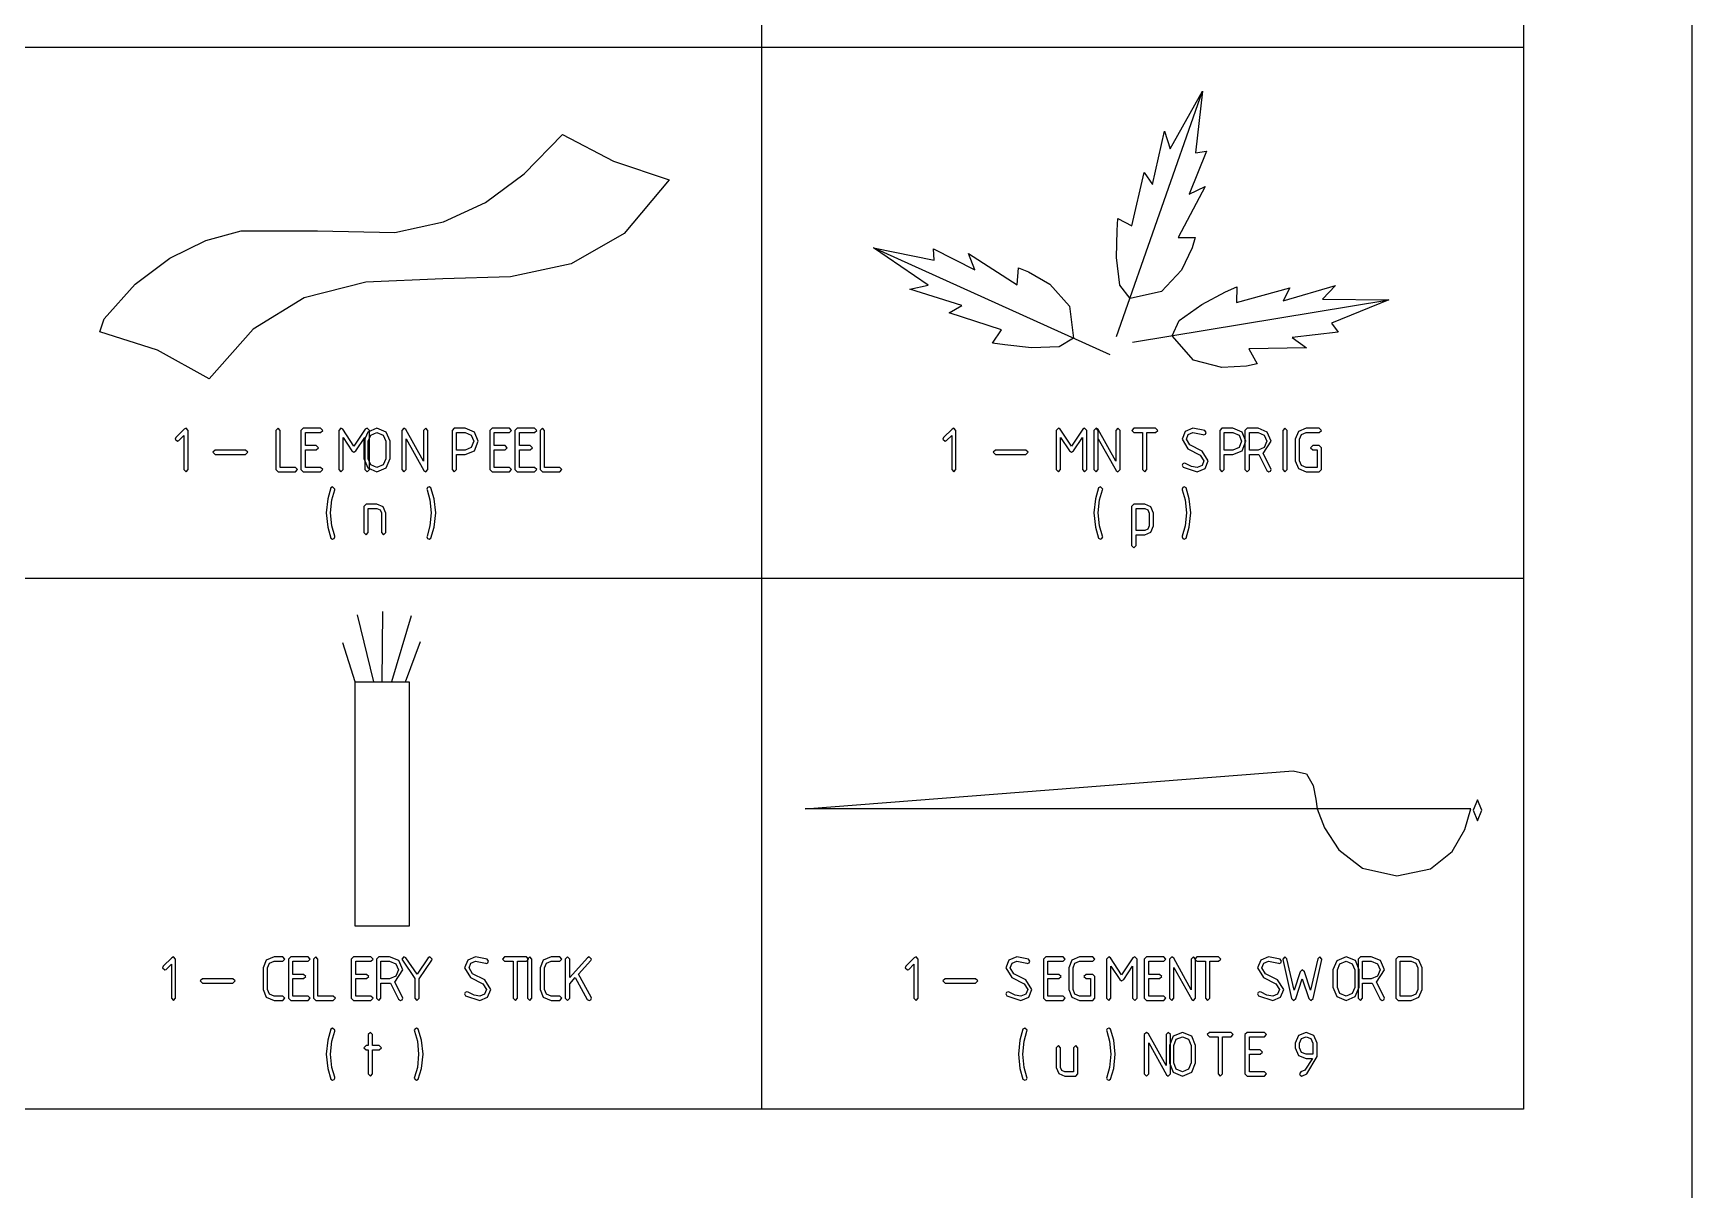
# Model space of a CAD drawing. Header units: metres. Extents: x 0 to 16.5, y 0 to 11.5.
# Drawn here: x 14.681 to 16.512, y 8.944 to 10.22 of the extents above; entities that cross this region are included whole.
import ezdxf

# ---------------------------------------------------------------- set-up
doc = ezdxf.new("R2010")
doc.units = ezdxf.units.M

msp = doc.modelspace()

# ---------------------------------------------------------------- linework, layer by layer
for points in [[(0.0104, 11.5461), (16.5118, 11.5461), (16.5118, 0.0104), (0.0104, 0.0104), (0.0104, 11.5461)], [(12.9629, 11.3761), (16.3261, 11.3761), (16.3261, 9.0329), (12.9629, 9.0329), (12.9629, 11.3761)], [(14.8478, 9.7385), (14.8501, 9.7361), (14.8525, 9.7385), (14.8525, 9.7818), (14.8501, 9.7842), (14.8482, 9.7832), (14.8388, 9.7738), (14.8381, 9.7721), (14.8406, 9.7698), (14.8422, 9.7705), (14.8478, 9.776), (14.8478, 9.7385)], [(14.9492, 9.7385), (14.9517, 9.7361), (14.9708, 9.7361), (14.9732, 9.7385), (14.9708, 9.7409), (14.954, 9.7409), (14.954, 9.7818), (14.9517, 9.7842), (14.9492, 9.7818), (14.9492, 9.7385)], [(14.9794, 9.7361), (14.9986, 9.7361), (15.001, 9.7385), (14.9986, 9.7409), (14.9818, 9.7409), (14.9818, 9.7602), (14.9938, 9.7602), (14.9962, 9.7626), (14.9938, 9.765), (14.9818, 9.765), (14.9818, 9.7794), (14.9986, 9.7794), (15.001, 9.7818), (14.9986, 9.7842), (14.9794, 9.7842), (14.9769, 9.7818), (14.9769, 9.7385), (14.9794, 9.7361)], [(15.0479, 9.783), (15.0354, 9.7645), (15.0232, 9.783), (15.0211, 9.7842), (15.0186, 9.7818), (15.0186, 9.7385), (15.0211, 9.7361), (15.0235, 9.7385), (15.0235, 9.774), (15.0332, 9.7592), (15.0354, 9.7577), (15.0376, 9.7592), (15.0475, 9.774), (15.0475, 9.7385), (15.0499, 9.7361), (15.0524, 9.7385), (15.0524, 9.7818), (15.0499, 9.7842), (15.0479, 9.783)], [(15.0753, 9.7698), (15.0711, 9.78), (15.0608, 9.7842), (15.0507, 9.7799), (15.0464, 9.7698), (15.0464, 9.7506), (15.0507, 9.7403), (15.0608, 9.7361), (15.071, 9.7403), (15.0753, 9.7506), (15.0753, 9.7698)], [(15.0676, 9.7437), (15.0608, 9.7409), (15.054, 9.7437), (15.0512, 9.7505), (15.0512, 9.7698), (15.054, 9.7766), (15.0608, 9.7794), (15.0676, 9.7766), (15.0706, 9.7698), (15.0706, 9.7505), (15.0676, 9.7437)], [(15.0928, 9.7828), (15.0906, 9.7842), (15.0881, 9.7818), (15.0881, 9.7385), (15.0906, 9.7361), (15.0929, 9.7385), (15.0929, 9.7726), (15.1126, 9.7374), (15.1146, 9.7361), (15.1169, 9.7385), (15.1169, 9.7818), (15.1146, 9.7842), (15.1122, 9.7818), (15.1122, 9.7478), (15.0928, 9.7828)], [(15.1436, 9.7818), (15.1436, 9.7385), (15.1461, 9.7361), (15.1485, 9.7385), (15.1485, 9.7553), (15.1581, 9.7553), (15.1685, 9.7594), (15.1725, 9.7698), (15.1683, 9.78), (15.1581, 9.7842), (15.1461, 9.7842), (15.1436, 9.7818)], [(15.1581, 9.7794), (15.1649, 9.7766), (15.1678, 9.7698), (15.1649, 9.763), (15.1581, 9.7601), (15.1485, 9.7601), (15.1485, 9.7794), (15.1581, 9.7794)], [(15.1878, 9.7361), (15.2069, 9.7361), (15.2093, 9.7385), (15.2069, 9.7409), (15.1901, 9.7409), (15.1901, 9.7602), (15.2021, 9.7602), (15.2046, 9.7626), (15.2021, 9.765), (15.1901, 9.765), (15.1901, 9.7794), (15.2069, 9.7794), (15.2093, 9.7818), (15.2069, 9.7842), (15.1878, 9.7842), (15.1853, 9.7818), (15.1853, 9.7385), (15.1878, 9.7361)], [(15.2156, 9.7361), (15.2347, 9.7361), (15.2371, 9.7385), (15.2347, 9.7409), (15.2179, 9.7409), (15.2179, 9.7602), (15.2299, 9.7602), (15.2324, 9.7626), (15.2299, 9.765), (15.2179, 9.765), (15.2179, 9.7794), (15.2347, 9.7794), (15.2371, 9.7818), (15.2347, 9.7842), (15.2156, 9.7842), (15.2131, 9.7818), (15.2131, 9.7385), (15.2156, 9.7361)], [(15.2408, 9.7385), (15.2433, 9.7361), (15.2625, 9.7361), (15.2649, 9.7385), (15.2625, 9.7409), (15.2457, 9.7409), (15.2457, 9.7818), (15.2433, 9.7842), (15.2408, 9.7818), (15.2408, 9.7385)], [(15.695, 9.7385), (15.6974, 9.7361), (15.6997, 9.7385), (15.6997, 9.7818), (15.6974, 9.7842), (15.6954, 9.7832), (15.686, 9.7738), (15.6853, 9.7721), (15.6878, 9.7698), (15.6894, 9.7705), (15.695, 9.776), (15.695, 9.7385)], [(15.8396, 9.783), (15.8271, 9.7645), (15.8149, 9.783), (15.8128, 9.7842), (15.8103, 9.7818), (15.8103, 9.7385), (15.8128, 9.7361), (15.8151, 9.7385), (15.8151, 9.774), (15.8249, 9.7592), (15.8271, 9.7577), (15.8293, 9.7592), (15.8392, 9.774), (15.8392, 9.7385), (15.8415, 9.7361), (15.844, 9.7385), (15.844, 9.7818), (15.8415, 9.7842), (15.8396, 9.783)], [(15.8568, 9.7385), (15.8568, 9.7818), (15.8544, 9.7842), (15.8519, 9.7818), (15.8519, 9.7385), (15.8544, 9.7361), (15.8568, 9.7385)], [(15.8567, 9.7828), (15.8544, 9.7842), (15.8519, 9.7818), (15.8519, 9.7385), (15.8544, 9.7361), (15.8568, 9.7385), (15.8568, 9.7726), (15.8765, 9.7374), (15.8785, 9.7361), (15.8808, 9.7385), (15.8808, 9.7818), (15.8785, 9.7842), (15.8761, 9.7818), (15.8761, 9.7478), (15.8567, 9.7828)], [(15.8961, 9.7794), (15.9057, 9.7794), (15.9057, 9.7385), (15.9081, 9.7361), (15.9104, 9.7385), (15.9104, 9.7794), (15.9201, 9.7794), (15.9225, 9.7818), (15.9201, 9.7842), (15.8961, 9.7842), (15.8937, 9.7818), (15.8961, 9.7794)], [(15.9714, 9.7588), (15.9579, 9.7657), (15.954, 9.7722), (15.9561, 9.7772), (15.9612, 9.7794), (15.9722, 9.7772), (15.9732, 9.777), (15.975, 9.7776), (15.9757, 9.7794), (15.9742, 9.7816), (15.9612, 9.7842), (15.9526, 9.7807), (15.9492, 9.7722), (15.9557, 9.7614), (15.9693, 9.7545), (15.9733, 9.7481), (15.9713, 9.7429), (15.966, 9.7409), (15.9596, 9.7419), (15.9531, 9.7453), (15.9517, 9.7457), (15.95, 9.745), (15.9492, 9.7433), (15.9503, 9.7413), (15.966, 9.7361), (15.9746, 9.7396), (15.9781, 9.7481), (15.9714, 9.7588)], [(15.9908, 9.7818), (15.9908, 9.7385), (15.9933, 9.7361), (15.9957, 9.7385), (15.9957, 9.7553), (16.0053, 9.7553), (16.0157, 9.7594), (16.0197, 9.7698), (16.0156, 9.78), (16.0053, 9.7842), (15.9933, 9.7842), (15.9908, 9.7818)], [(16.0053, 9.7794), (16.0121, 9.7766), (16.015, 9.7698), (16.0121, 9.763), (16.0053, 9.7601), (15.9957, 9.7601), (15.9957, 9.7794), (16.0053, 9.7794)], [(16.0475, 9.7698), (16.0433, 9.78), (16.0331, 9.7842), (16.0211, 9.7842), (16.0186, 9.7818), (16.0186, 9.7385), (16.0211, 9.7361), (16.0235, 9.7385), (16.0235, 9.7553), (16.0331, 9.7553), (16.034, 9.7553), (16.0429, 9.7375), (16.0451, 9.7361), (16.0468, 9.7369), (16.0475, 9.7385), (16.0472, 9.7396), (16.0389, 9.7564), (16.0475, 9.7698)], [(16.0331, 9.7794), (16.0399, 9.7766), (16.0428, 9.7698), (16.0399, 9.763), (16.0331, 9.7601), (16.0235, 9.7601), (16.0235, 9.7794), (16.0331, 9.7794)], [(16.0651, 9.7385), (16.0651, 9.7818), (16.0628, 9.7842), (16.0603, 9.7818), (16.0603, 9.7385), (16.0628, 9.7361), (16.0651, 9.7385)], [(16.0811, 9.7429), (16.079, 9.7481), (16.079, 9.7722), (16.0811, 9.7774), (16.0862, 9.7794), (16.1007, 9.7794), (16.1031, 9.7818), (16.1007, 9.7842), (16.0862, 9.7842), (16.0776, 9.7807), (16.0742, 9.7722), (16.0742, 9.7481), (16.0776, 9.7396), (16.0862, 9.7361), (16.1007, 9.7361), (16.1031, 9.7385), (16.1031, 9.7626), (16.1007, 9.765), (16.0935, 9.765), (16.091, 9.7626), (16.0935, 9.7602), (16.0983, 9.7602), (16.0983, 9.7409), (16.0862, 9.7409), (16.0811, 9.7429)], [(14.9182, 9.7577), (14.9157, 9.7601), (14.8822, 9.7601), (14.8797, 9.7577), (14.8822, 9.7553), (14.9157, 9.7553), (14.9182, 9.7577)], [(15.7793, 9.7577), (15.7768, 9.7601), (15.7433, 9.7601), (15.7408, 9.7577), (15.7433, 9.7553), (15.7768, 9.7553), (15.7793, 9.7577)], [(15.011, 9.7051), (15.0142, 9.7163), (15.0144, 9.7171), (15.0119, 9.7195), (15.0099, 9.7184), (15.0064, 9.7064), (15.0047, 9.6907), (15.0064, 9.675), (15.0099, 9.663), (15.0119, 9.6619), (15.0136, 9.6626), (15.0144, 9.6643), (15.0142, 9.6652), (15.011, 9.6763), (15.0096, 9.6907), (15.011, 9.7051)], [(15.1193, 9.6763), (15.1161, 9.6652), (15.1158, 9.6643), (15.1167, 9.6626), (15.1183, 9.6619), (15.1203, 9.663), (15.1239, 9.675), (15.1256, 9.6907), (15.1239, 9.7064), (15.1203, 9.7184), (15.1183, 9.7195), (15.1167, 9.7188), (15.1158, 9.7171), (15.1161, 9.7163), (15.1193, 9.7051), (15.1207, 9.6907), (15.1193, 9.6763)], [(15.8582, 9.7051), (15.8614, 9.7163), (15.8617, 9.7171), (15.8592, 9.7195), (15.8571, 9.7184), (15.8536, 9.7064), (15.8519, 9.6907), (15.8536, 9.675), (15.8571, 9.663), (15.8592, 9.6619), (15.8608, 9.6626), (15.8617, 9.6643), (15.8614, 9.6652), (15.8582, 9.6763), (15.8568, 9.6907), (15.8582, 9.7051)], [(15.9526, 9.6763), (15.9494, 9.6652), (15.9492, 9.6643), (15.95, 9.6626), (15.9517, 9.6619), (15.9536, 9.663), (15.9572, 9.675), (15.9589, 9.6907), (15.9572, 9.7064), (15.9536, 9.7184), (15.9517, 9.7195), (15.95, 9.7188), (15.9492, 9.7171), (15.9494, 9.7163), (15.9526, 9.7051), (15.954, 9.6907), (15.9526, 9.6763)], [(15.0489, 9.6667), (15.0512, 9.6691), (15.0512, 9.6955), (15.0608, 9.6955), (15.0643, 9.6941), (15.0657, 9.6907), (15.0657, 9.6691), (15.0681, 9.6667), (15.0704, 9.6691), (15.0704, 9.6906), (15.0676, 9.6975), (15.0608, 9.7003), (15.0489, 9.7003), (15.0464, 9.6979), (15.0464, 9.6691), (15.0489, 9.6667)], [(15.8936, 9.6547), (15.8961, 9.6523), (15.8985, 9.6547), (15.8985, 9.6667), (15.9081, 9.6667), (15.9149, 9.6695), (15.9176, 9.6763), (15.9176, 9.6906), (15.9149, 9.6975), (15.9081, 9.7003), (15.8961, 9.7003), (15.8936, 9.6979), (15.8936, 9.6547)], [(15.9081, 9.6955), (15.9115, 9.6941), (15.9129, 9.6906), (15.9129, 9.6763), (15.9115, 9.6729), (15.9081, 9.6714), (15.8985, 9.6714), (15.8985, 9.6955), (15.9081, 9.6955)], [(15.0965, 9.2346), (15.0368, 9.2346), (15.0368, 9.5043), (15.0965, 9.5043), (15.0965, 9.2346)], [(16.0719, 9.4061), (16.0865, 9.4027), (16.0938, 9.39), (16.0967, 9.3749), (16.0982, 9.3642), (16.1064, 9.3434), (16.1224, 9.3191), (16.1483, 9.2988), (16.1863, 9.2904), (16.2235, 9.2981), (16.2475, 9.3171), (16.2613, 9.3413), (16.2681, 9.3642), (15.5332, 9.3642)], [(16.2751, 9.3743), (16.2706, 9.3626), (16.2751, 9.3508), (16.2799, 9.3626), (16.2751, 9.3743)], [(14.8339, 9.1552), (14.8362, 9.1528), (14.8386, 9.1552), (14.8386, 9.1985), (14.8362, 9.2009), (14.8343, 9.1999), (14.8249, 9.1905), (14.8242, 9.1888), (14.8267, 9.1864), (14.8283, 9.1871), (14.8339, 9.1927), (14.8339, 9.1552)], [(14.9474, 9.2009), (14.9387, 9.1974), (14.9353, 9.1889), (14.9353, 9.1648), (14.9387, 9.1563), (14.9474, 9.1528), (14.9569, 9.1528), (14.9593, 9.1552), (14.9569, 9.1576), (14.9474, 9.1576), (14.9422, 9.1596), (14.9401, 9.1648), (14.9401, 9.1889), (14.9422, 9.194), (14.9474, 9.1961), (14.9569, 9.1961), (14.9593, 9.1985), (14.9569, 9.2009), (14.9474, 9.2009)], [(14.9656, 9.1528), (14.9847, 9.1528), (14.9871, 9.1552), (14.9847, 9.1576), (14.9679, 9.1576), (14.9679, 9.1769), (14.9799, 9.1769), (14.9824, 9.1792), (14.9799, 9.1816), (14.9679, 9.1816), (14.9679, 9.1961), (14.9847, 9.1961), (14.9871, 9.1985), (14.9847, 9.2009), (14.9656, 9.2009), (14.9631, 9.1985), (14.9631, 9.1552), (14.9656, 9.1528)], [(14.9908, 9.1552), (14.9933, 9.1528), (15.0125, 9.1528), (15.0149, 9.1552), (15.0125, 9.1576), (14.9957, 9.1576), (14.9957, 9.1985), (14.9933, 9.2009), (14.9908, 9.1985), (14.9908, 9.1552)], [(15.035, 9.1528), (15.0542, 9.1528), (15.0565, 9.1552), (15.0542, 9.1576), (15.0374, 9.1576), (15.0374, 9.1769), (15.0493, 9.1769), (15.0518, 9.1792), (15.0493, 9.1816), (15.0374, 9.1816), (15.0374, 9.1961), (15.0542, 9.1961), (15.0565, 9.1985), (15.0542, 9.2009), (15.035, 9.2009), (15.0325, 9.1985), (15.0325, 9.1552), (15.035, 9.1528)], [(15.0892, 9.1864), (15.085, 9.1967), (15.0747, 9.2009), (15.0628, 9.2009), (15.0603, 9.1985), (15.0603, 9.1552), (15.0628, 9.1528), (15.0651, 9.1552), (15.0651, 9.172), (15.0747, 9.172), (15.0757, 9.172), (15.0846, 9.1541), (15.0868, 9.1528), (15.0885, 9.1535), (15.0892, 9.1552), (15.0889, 9.1563), (15.0806, 9.1731), (15.0892, 9.1864)], [(15.0747, 9.1961), (15.0815, 9.1933), (15.0844, 9.1865), (15.0815, 9.1796), (15.0747, 9.1768), (15.0651, 9.1768), (15.0651, 9.1961), (15.0747, 9.1961)], [(15.1214, 9.1971), (15.1218, 9.1985), (15.1193, 9.2009), (15.1174, 9.1998), (15.105, 9.1817), (15.0925, 9.1998), (15.0906, 9.2009), (15.0882, 9.1985), (15.0888, 9.1971), (15.1025, 9.1769), (15.1025, 9.1552), (15.1049, 9.1528), (15.1074, 9.1552), (15.1074, 9.1767), (15.1214, 9.1971)], [(15.1797, 9.1755), (15.1662, 9.1823), (15.1624, 9.1889), (15.1644, 9.1939), (15.1696, 9.1961), (15.1806, 9.1938), (15.1815, 9.1936), (15.1833, 9.1943), (15.184, 9.196), (15.1825, 9.1982), (15.1696, 9.2009), (15.161, 9.1974), (15.1575, 9.1889), (15.164, 9.1781), (15.1776, 9.1712), (15.1817, 9.1648), (15.1796, 9.1596), (15.1743, 9.1576), (15.1679, 9.1586), (15.1614, 9.1619), (15.16, 9.1624), (15.1583, 9.1616), (15.1575, 9.16), (15.1586, 9.158), (15.1743, 9.1528), (15.1829, 9.1563), (15.1864, 9.1648), (15.1797, 9.1755)], [(15.2017, 9.1961), (15.2112, 9.1961), (15.2112, 9.1552), (15.2136, 9.1528), (15.216, 9.1552), (15.216, 9.1961), (15.2257, 9.1961), (15.2281, 9.1985), (15.2257, 9.2009), (15.2017, 9.2009), (15.1993, 9.1985), (15.2017, 9.1961)], [(15.2318, 9.1552), (15.2318, 9.1985), (15.2294, 9.2009), (15.2269, 9.1985), (15.2269, 9.1552), (15.2294, 9.1528), (15.2318, 9.1552)], [(15.2529, 9.2009), (15.2443, 9.1974), (15.2408, 9.1889), (15.2408, 9.1648), (15.2443, 9.1563), (15.2529, 9.1528), (15.2625, 9.1528), (15.2649, 9.1552), (15.2625, 9.1576), (15.2529, 9.1576), (15.2478, 9.1596), (15.2457, 9.1648), (15.2457, 9.1889), (15.2478, 9.194), (15.2529, 9.1961), (15.2625, 9.1961), (15.2649, 9.1985), (15.2625, 9.2009), (15.2529, 9.2009)], [(15.2929, 9.154), (15.2951, 9.1528), (15.2968, 9.1535), (15.2975, 9.1552), (15.2971, 9.1564), (15.2831, 9.1817), (15.2968, 9.1968), (15.2975, 9.1985), (15.2951, 9.2009), (15.2932, 9.2), (15.2735, 9.1782), (15.2735, 9.1985), (15.2711, 9.2009), (15.2686, 9.1985), (15.2686, 9.1552), (15.2711, 9.1528), (15.2735, 9.1552), (15.2735, 9.1711), (15.2796, 9.178), (15.2929, 9.154)], [(15.6533, 9.1552), (15.6557, 9.1528), (15.6581, 9.1552), (15.6581, 9.1985), (15.6557, 9.2009), (15.6537, 9.1999), (15.6443, 9.1905), (15.6436, 9.1888), (15.6461, 9.1864), (15.6478, 9.1871), (15.6533, 9.1927), (15.6533, 9.1552)], [(15.7769, 9.1755), (15.7635, 9.1823), (15.7596, 9.1889), (15.7617, 9.1939), (15.7668, 9.1961), (15.7778, 9.1938), (15.7787, 9.1936), (15.7806, 9.1943), (15.7813, 9.196), (15.7797, 9.1982), (15.7668, 9.2009), (15.7582, 9.1974), (15.7547, 9.1889), (15.7613, 9.1781), (15.7749, 9.1712), (15.7789, 9.1648), (15.7768, 9.1596), (15.7715, 9.1576), (15.7651, 9.1586), (15.7586, 9.1619), (15.7572, 9.1624), (15.7556, 9.1616), (15.7547, 9.16), (15.7558, 9.158), (15.7715, 9.1528), (15.7801, 9.1563), (15.7836, 9.1648), (15.7769, 9.1755)], [(15.7989, 9.1528), (15.8181, 9.1528), (15.8204, 9.1552), (15.8181, 9.1576), (15.8012, 9.1576), (15.8012, 9.1769), (15.8132, 9.1769), (15.8157, 9.1792), (15.8132, 9.1816), (15.8012, 9.1816), (15.8012, 9.1961), (15.8181, 9.1961), (15.8204, 9.1985), (15.8181, 9.2009), (15.7989, 9.2009), (15.7964, 9.1985), (15.7964, 9.1552), (15.7989, 9.1528)], [(15.8311, 9.1596), (15.829, 9.1648), (15.829, 9.1889), (15.8311, 9.194), (15.8362, 9.1961), (15.8507, 9.1961), (15.8531, 9.1985), (15.8507, 9.2009), (15.8362, 9.2009), (15.8276, 9.1974), (15.8242, 9.1889), (15.8242, 9.1648), (15.8276, 9.1563), (15.8362, 9.1528), (15.8507, 9.1528), (15.8531, 9.1552), (15.8531, 9.1792), (15.8507, 9.1816), (15.8435, 9.1816), (15.841, 9.1792), (15.8435, 9.1769), (15.8483, 9.1769), (15.8483, 9.1576), (15.8362, 9.1576), (15.8311, 9.1596)], [(15.8951, 9.1997), (15.8826, 9.1812), (15.8704, 9.1997), (15.8683, 9.2009), (15.8658, 9.1985), (15.8658, 9.1552), (15.8683, 9.1528), (15.8707, 9.1552), (15.8707, 9.1906), (15.8804, 9.1759), (15.8826, 9.1744), (15.8849, 9.1759), (15.8947, 9.1906), (15.8947, 9.1552), (15.8971, 9.1528), (15.8996, 9.1552), (15.8996, 9.1985), (15.8971, 9.2009), (15.8951, 9.1997)], [(15.91, 9.1528), (15.9292, 9.1528), (15.9315, 9.1552), (15.9292, 9.1576), (15.9124, 9.1576), (15.9124, 9.1769), (15.9243, 9.1769), (15.9268, 9.1792), (15.9243, 9.1816), (15.9124, 9.1816), (15.9124, 9.1961), (15.9292, 9.1961), (15.9315, 9.1985), (15.9292, 9.2009), (15.91, 9.2009), (15.9075, 9.1985), (15.9075, 9.1552), (15.91, 9.1528)], [(15.94, 9.1994), (15.9378, 9.2009), (15.9353, 9.1985), (15.9353, 9.1552), (15.9378, 9.1528), (15.9401, 9.1552), (15.9401, 9.1893), (15.9599, 9.154), (15.9618, 9.1528), (15.9642, 9.1552), (15.9642, 9.1985), (15.9618, 9.2009), (15.9594, 9.1985), (15.9594, 9.1645), (15.94, 9.1994)], [(15.9656, 9.1961), (15.9751, 9.1961), (15.9751, 9.1552), (15.9775, 9.1528), (15.9799, 9.1552), (15.9799, 9.1961), (15.9896, 9.1961), (15.9919, 9.1985), (15.9896, 9.2009), (15.9656, 9.2009), (15.9632, 9.1985), (15.9656, 9.1961)], [(16.0547, 9.1755), (16.0412, 9.1823), (16.0374, 9.1889), (16.0394, 9.1939), (16.0446, 9.1961), (16.0556, 9.1938), (16.0565, 9.1936), (16.0583, 9.1943), (16.059, 9.196), (16.0575, 9.1982), (16.0446, 9.2009), (16.036, 9.1974), (16.0325, 9.1889), (16.039, 9.1781), (16.0526, 9.1712), (16.0567, 9.1648), (16.0546, 9.1596), (16.0493, 9.1576), (16.0429, 9.1586), (16.0364, 9.1619), (16.035, 9.1624), (16.0333, 9.1616), (16.0325, 9.16), (16.0336, 9.158), (16.0493, 9.1528), (16.0579, 9.1563), (16.0614, 9.1648), (16.0547, 9.1755)], [(16.0843, 9.1844), (16.0819, 9.1864), (16.0796, 9.1844), (16.0728, 9.1641), (16.065, 9.1989), (16.0628, 9.2009), (16.0603, 9.1984), (16.0604, 9.1979), (16.07, 9.1548), (16.0724, 9.1528), (16.0747, 9.1548), (16.0819, 9.1765), (16.0892, 9.1548), (16.0915, 9.1528), (16.094, 9.1548), (16.1035, 9.1979), (16.1036, 9.1984), (16.1013, 9.2009), (16.0989, 9.1989), (16.0911, 9.1641), (16.0843, 9.1844)], [(16.1447, 9.1865), (16.1406, 9.1967), (16.1303, 9.2009), (16.1201, 9.1966), (16.1158, 9.1865), (16.1158, 9.1673), (16.1201, 9.157), (16.1303, 9.1528), (16.1404, 9.157), (16.1447, 9.1673), (16.1447, 9.1865)], [(16.1371, 9.1603), (16.1303, 9.1576), (16.1235, 9.1603), (16.1207, 9.1671), (16.1207, 9.1865), (16.1235, 9.1933), (16.1303, 9.1961), (16.1371, 9.1933), (16.14, 9.1865), (16.14, 9.1671), (16.1371, 9.1603)], [(16.1725, 9.1864), (16.1683, 9.1967), (16.1581, 9.2009), (16.1461, 9.2009), (16.1436, 9.1985), (16.1436, 9.1552), (16.1461, 9.1528), (16.1485, 9.1552), (16.1485, 9.172), (16.1581, 9.172), (16.159, 9.172), (16.1679, 9.1541), (16.1701, 9.1528), (16.1718, 9.1535), (16.1725, 9.1552), (16.1722, 9.1563), (16.1639, 9.1731), (16.1725, 9.1864)], [(16.1581, 9.1961), (16.1649, 9.1933), (16.1678, 9.1865), (16.1649, 9.1796), (16.1581, 9.1768), (16.1485, 9.1768), (16.1485, 9.1961), (16.1581, 9.1961)], [(16.1853, 9.1552), (16.1878, 9.1528), (16.2021, 9.1528), (16.2107, 9.1563), (16.2142, 9.1648), (16.2142, 9.1889), (16.2107, 9.1974), (16.2021, 9.2009), (16.1878, 9.2009), (16.1853, 9.1985), (16.1853, 9.1552)], [(16.2021, 9.1961), (16.2074, 9.194), (16.2094, 9.1889), (16.2094, 9.1648), (16.2074, 9.1596), (16.2021, 9.1576), (16.1901, 9.1576), (16.1901, 9.1961), (16.2021, 9.1961)], [(14.9043, 9.1744), (14.9018, 9.1768), (14.8683, 9.1768), (14.8658, 9.1744), (14.8683, 9.172), (14.9018, 9.172), (14.9043, 9.1744)], [(15.7237, 9.1744), (15.7213, 9.1768), (15.6878, 9.1768), (15.6853, 9.1744), (15.6878, 9.172), (15.7213, 9.172), (15.7237, 9.1744)], [(15.011, 9.1079), (15.0142, 9.119), (15.0144, 9.1199), (15.0119, 9.1223), (15.0099, 9.1212), (15.0064, 9.1091), (15.0047, 9.0935), (15.0064, 9.0778), (15.0099, 9.0658), (15.0119, 9.0647), (15.0136, 9.0654), (15.0144, 9.0671), (15.0142, 9.068), (15.011, 9.079), (15.0096, 9.0935), (15.011, 9.1079)], [(15.0512, 9.0718), (15.0536, 9.0694), (15.056, 9.0718), (15.056, 9.0983), (15.0632, 9.0983), (15.0657, 9.1007), (15.0632, 9.1031), (15.056, 9.1031), (15.056, 9.1151), (15.0536, 9.1175), (15.0512, 9.1151), (15.0512, 9.1031), (15.0489, 9.1031), (15.0464, 9.1007), (15.0489, 9.0983), (15.0512, 9.0983), (15.0512, 9.0718)], [(15.1054, 9.079), (15.1022, 9.068), (15.1019, 9.0671), (15.1028, 9.0654), (15.1044, 9.0647), (15.1064, 9.0658), (15.11, 9.0778), (15.1117, 9.0935), (15.11, 9.1091), (15.1064, 9.1212), (15.1044, 9.1223), (15.1028, 9.1215), (15.1019, 9.1199), (15.1022, 9.119), (15.1054, 9.1079), (15.1068, 9.0935), (15.1054, 9.079)], [(15.7749, 9.1079), (15.7781, 9.119), (15.7783, 9.1199), (15.7758, 9.1223), (15.7737, 9.1212), (15.7703, 9.1091), (15.7686, 9.0935), (15.7703, 9.0778), (15.7737, 9.0658), (15.7758, 9.0647), (15.7775, 9.0654), (15.7783, 9.0671), (15.7781, 9.068), (15.7749, 9.079), (15.7735, 9.0935), (15.7749, 9.1079)], [(15.8693, 9.079), (15.8661, 9.068), (15.8658, 9.0671), (15.8667, 9.0654), (15.8683, 9.0647), (15.8703, 9.0658), (15.8739, 9.0778), (15.8756, 9.0935), (15.8739, 9.1091), (15.8703, 9.1212), (15.8683, 9.1223), (15.8667, 9.1215), (15.8658, 9.1199), (15.8661, 9.119), (15.8693, 9.1079), (15.8707, 9.0935), (15.8693, 9.079)], [(15.9122, 9.1161), (15.91, 9.1175), (15.9075, 9.1151), (15.9075, 9.0718), (15.91, 9.0694), (15.9124, 9.0718), (15.9124, 9.106), (15.9321, 9.0707), (15.934, 9.0694), (15.9364, 9.0718), (15.9364, 9.1151), (15.934, 9.1175), (15.9317, 9.1151), (15.9317, 9.0812), (15.9122, 9.1161)], [(15.9642, 9.1031), (15.96, 9.1133), (15.9497, 9.1175), (15.9396, 9.1133), (15.9353, 9.1031), (15.9353, 9.0839), (15.9396, 9.0737), (15.9497, 9.0694), (15.9599, 9.0737), (15.9642, 9.0839), (15.9642, 9.1031)], [(15.9794, 9.1127), (15.989, 9.1127), (15.989, 9.0718), (15.9914, 9.0694), (15.9938, 9.0718), (15.9938, 9.1127), (16.0035, 9.1127), (16.0058, 9.1151), (16.0035, 9.1175), (15.9794, 9.1175), (15.9771, 9.1151), (15.9794, 9.1127)], [(16.0211, 9.0694), (16.0403, 9.0694), (16.0426, 9.0718), (16.0403, 9.0742), (16.0235, 9.0742), (16.0235, 9.0935), (16.0354, 9.0935), (16.0379, 9.0959), (16.0354, 9.0983), (16.0235, 9.0983), (16.0235, 9.1127), (16.0403, 9.1127), (16.0426, 9.1151), (16.0403, 9.1175), (16.0211, 9.1175), (16.0186, 9.1151), (16.0186, 9.0718), (16.0211, 9.0694)], [(16.0868, 9.0718), (16.0982, 9.091), (16.0982, 9.1056), (16.0947, 9.114), (16.0862, 9.1175), (16.0776, 9.114), (16.0742, 9.1055), (16.0742, 9.1007), (16.0776, 9.0922), (16.0862, 9.0886), (16.0932, 9.0886), (16.0846, 9.076), (16.0803, 9.0739), (16.079, 9.0718), (16.0797, 9.0702), (16.0814, 9.0694), (16.0868, 9.0718)], [(15.8319, 9.1031), (15.8296, 9.1007), (15.8296, 9.0742), (15.82, 9.0742), (15.8165, 9.0756), (15.8151, 9.079), (15.8151, 9.1007), (15.8128, 9.1031), (15.8103, 9.1007), (15.8103, 9.079), (15.8131, 9.0722), (15.82, 9.0694), (15.8319, 9.0694), (15.8343, 9.0718), (15.8343, 9.1007), (15.8319, 9.1031)], [(15.9565, 9.077), (15.9497, 9.0742), (15.9429, 9.077), (15.9401, 9.0838), (15.9401, 9.1031), (15.9429, 9.11), (15.9497, 9.1127), (15.9565, 9.11), (15.9594, 9.1031), (15.9594, 9.0838), (15.9565, 9.077)], [(16.0862, 9.0934), (16.0811, 9.0955), (16.079, 9.1007), (16.079, 9.1055), (16.0811, 9.1107), (16.0862, 9.1127), (16.0914, 9.1107), (16.0935, 9.1055), (16.0935, 9.0934), (16.0862, 9.0934)]]:
    msp.add_lwpolyline(points, close=True)
for points in [[(15.4853, 11.3761), (15.4853, 9.0329)], [(12.9629, 10.2045), (16.3261, 10.2045)], [(15.8768, 9.8855), (15.9717, 10.1559), (15.9639, 10.088), (15.9763, 10.0897), (15.9571, 10.0424), (15.9746, 10.051), (15.9449, 9.9946), (15.9638, 9.9946), (15.9603, 9.9832), (15.9486, 9.9584), (15.9265, 9.935), (15.8918, 9.9273), (15.8806, 9.9422), (15.8769, 9.9725), (15.8775, 10.0023), (15.8785, 10.0157), (15.8937, 10.0073), (15.9076, 10.0665), (15.9168, 10.0532), (15.9297, 10.112), (15.936, 10.0924), (15.9717, 10.1559)], [(14.7596, 9.9047), (14.7939, 9.9433), (14.8322, 9.9718), (14.8721, 9.9912), (14.911, 10.0019), (14.9951, 10.0018), (15.0806, 10), (15.1343, 10.012), (15.1806, 10.0333), (15.2231, 10.0649), (15.2654, 10.1081), (15.3219, 10.079), (15.3831, 10.0581), (15.3335, 9.9991), (15.275, 9.9656), (15.2081, 9.9511), (15.1335, 9.9489), (15.0486, 9.9454), (14.9803, 9.9279), (14.9242, 9.8933), (14.8757, 9.8385), (14.8185, 9.8703), (14.7551, 9.8904), (14.7596, 9.9047)], [(15.8699, 9.8651), (15.6086, 9.9833), (15.6757, 9.9696), (15.675, 9.982), (15.7204, 9.9588), (15.7135, 9.9769), (15.7671, 9.9424), (15.7687, 9.9613), (15.7799, 9.9569), (15.8033, 9.9431), (15.8249, 9.919), (15.8294, 9.8837), (15.8136, 9.8738), (15.7831, 9.8729), (15.7535, 9.876), (15.7401, 9.8781), (15.75, 9.8926), (15.6921, 9.9116), (15.7062, 9.9195), (15.6487, 9.9376), (15.6689, 9.9422), (15.6086, 9.9833)], [(15.8946, 9.879), (16.1774, 9.926), (16.114, 9.9001), (16.1215, 9.8901), (16.0708, 9.8841), (16.0867, 9.873), (16.0231, 9.8719), (16.0321, 9.8552), (16.0203, 9.8528), (15.9931, 9.8511), (15.9618, 9.8593), (15.9385, 9.8861), (15.9461, 9.9031), (15.971, 9.9208), (15.9972, 9.9347), (16.0096, 9.9403), (16.0094, 9.9228), (16.0682, 9.9391), (16.0608, 9.9247), (16.1186, 9.9417), (16.1044, 9.9267), (16.1774, 9.926)], [(12.9629, 9.6187), (16.3261, 9.6187)], [(15.039, 9.5784), (15.0568, 9.5043)], [(15.0667, 9.5043), (15.0674, 9.582)], [(15.0986, 9.5771), (15.0767, 9.5043)], [(15.0368, 9.5043), (15.0231, 9.5474)], [(15.0922, 9.5043), (15.1089, 9.5489)]]:
    msp.add_lwpolyline(points)

doc.saveas('drawing.dxf')
